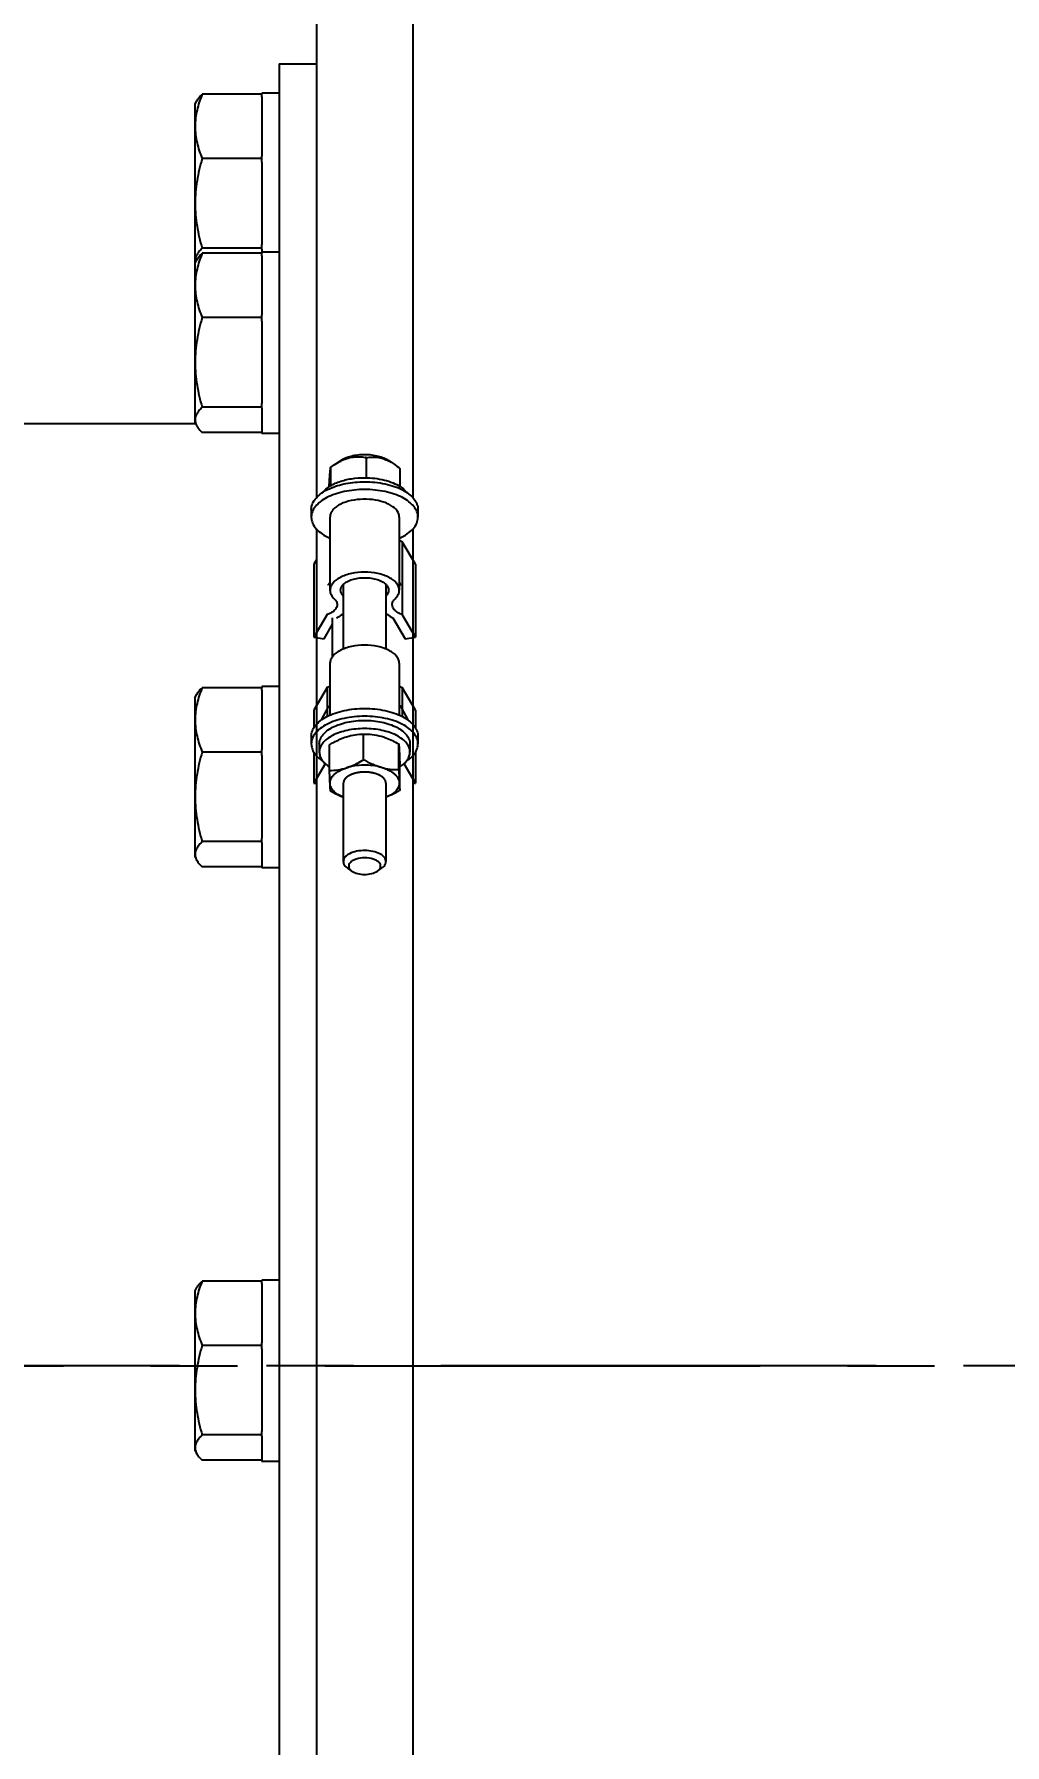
# Model space of a CAD drawing. Header units: millimetres. Extents: x 0 to 7169, y -1866 to 3918.
# Drawn here: x 5491.2 to 5673.2, y 794 to 1114.7 of the extents above; entities that cross this region are included whole.
import ezdxf

# ---------------------------------------------------------------- set-up
doc = ezdxf.new("R2010")
doc.units = ezdxf.units.MM
doc.header["$LTSCALE"] = 217.8
doc.header["$PDMODE"] = 3
doc.header["$PDSIZE"] = 8
doc.linetypes.add('CENTER', pattern=[0.6, 0.375, -0.075, 0.075, -0.075])
doc.layers.get('0').update_dxf_attribs({"linetype": 'CONTINUOUS'})
doc.layers.get('Defpoints').update_dxf_attribs({"linetype": 'CONTINUOUS'})
doc.layers.add('00_BUW_DATUM', color=7, linetype='CONTINUOUS')
doc.layers.add('02___PRT_ALL_AXES', color=7, linetype='CONTINUOUS')
doc.styles.get("Standard").update_dxf_attribs({"font": 'calibri.ttf'})
doc.dimstyles.new('DIMSTYLE_2', dxfattribs={"dimtxt": 33.333333, "dimasz": 23.333333, "dimexe": 1.5, "dimexo": 1, "dimgap": 1.25, "dimtad": 1, "dimdsep": 46, "dimtxsty": 'Standard', "dimblk": '_FILLED', "dimblk1": '_FILLED', "dimblk2": '_FILLED', "dimcen": 0.09, "dimazin": 2, "dimtp": 0.01, "dimtm": 0.01, "dimtfac": 1, "dimtofl": 0, "dimtmove": 0, "dimatfit": 3, "dimldrblk": '_FILLED', "dimfxl": 1, "dimtolj": 1, "dimarcsym": 0})
doc.dimstyles.new('DIMSTYLE_3', dxfattribs={"dimtxt": 33.333333, "dimasz": 23.333333, "dimexe": 1.5, "dimexo": 1, "dimgap": 1.25, "dimtad": 1, "dimdec": 0, "dimdsep": 46, "dimtxsty": 'Standard', "dimblk": '_FILLED', "dimblk1": '_FILLED', "dimblk2": '_FILLED', "dimcen": 0.09, "dimazin": 2, "dimtp": 0.01, "dimtm": 0.01, "dimtfac": 1, "dimtdec": 0, "dimtofl": 0, "dimtmove": 0, "dimatfit": 3, "dimldrblk": '_FILLED', "dimfxl": 1, "dimtolj": 1, "dimarcsym": 0})

# ---------------------------------------------------------------- blocks, each defined once
blk = doc.blocks.new('_FILLED')
at = {"color": 0, "linetype": 'ByBlock'}
blk.add_solid([(0, 0), (-1, 0.214), (-1, -0.214)], dxfattribs=at)
blk = doc.blocks.new('*D158')
at = {"color": 0, "linetype": 'Continuous', "lineweight": -2}
for p, q in [((5447.18, 866.28), (5447.18, 1213.9)), ((5470.51, 1212.4), (5524.97, 1212.4)), ((5548.31, 1212.39), (5548.31, 1210.9))]:
    blk.add_line(p, q, dxfattribs=at)
at = {"layer": 'Defpoints', "color": 0}
for p in [(5548.31, 1213.39), (5548.31, 1212.4), (5447.18, 865.28)]:
    blk.add_point(p, dxfattribs=at)
at = {"color": 0, "linetype": 'ByBlock', "lineweight": -2, "xscale": 23.3333333333, "yscale": 23.3333333333, "zscale": 23.3333333333, "rotation": 180}
blk.add_blockref('_FILLED', (5447.18, 1212.4), dxfattribs=at)
at = {"color": 0, "linetype": 'ByBlock', "lineweight": -2, "xscale": 23.3333333333, "yscale": 23.3333333333, "zscale": 23.3333333333}
blk.add_blockref('_FILLED', (5548.31, 1212.4), dxfattribs=at)
at = {"color": 0, "insert": (5460.91, 1258.1), "char_height": 33.3333, "attachment_point": 1, "line_spacing_factor": 0.9}
blk.add_mtext('\\A1;\\A1;100', dxfattribs=at)
blk = doc.blocks.new('*D167')
at = {"color": 0, "linetype": 'Continuous', "lineweight": -2}
for p, q in [((5442.18, 823.27), (5442.18, 1305.73)), ((6642.18, 1110.95), (6642.18, 1305.73)), ((5465.51, 1304.23), (6618.84, 1304.23))]:
    blk.add_line(p, q, dxfattribs=at)
at = {"layer": 'Defpoints', "color": 0}
for p in [(6642.18, 1304.23), (6642.18, 1109.95), (5442.18, 822.27)]:
    blk.add_point(p, dxfattribs=at)
at = {"color": 0, "linetype": 'ByBlock', "lineweight": -2, "xscale": 23.3333333333, "yscale": 23.3333333333, "zscale": 23.3333333333, "rotation": 180}
blk.add_blockref('_FILLED', (5442.18, 1304.23), dxfattribs=at)
at = {"color": 0, "linetype": 'ByBlock', "lineweight": -2, "xscale": 23.3333333333, "yscale": 23.3333333333, "zscale": 23.3333333333}
blk.add_blockref('_FILLED', (6642.18, 1304.23), dxfattribs=at)
at = {"color": 0, "insert": (5976.71, 1349.93), "char_height": 33.3333, "attachment_point": 1, "line_spacing_factor": 0.9}
blk.add_mtext('\\A1;1200{\\A1; }', dxfattribs=at)

msp = doc.modelspace()

# ---------------------------------------------------------------- linework, layer by layer
at = {"color": 0, "linetype": 'Continuous'}
for p, q in [((5533.878, 1102.935), (5533.878, 1103.406)), ((5533.878, 1090.686), (5533.878, 1091.812)), ((5533.878, 1074.361), (5533.878, 1075.223)), ((5533.878, 1073.125), (5533.878, 1073.597)), ((5533.878, 1060.877), (5533.878, 1062.003)), ((5533.878, 1044.552), (5533.878, 1045.413)), ((5546.839, 1033.474), (5547.462, 1033.922)), ((5546.839, 1030.042), (5546.839, 1033.474)), ((5548.646, 1034.726), (5547.462, 1033.921)), ((5553.496, 1031.515), (5553.496, 1035.275)), ((5557.709, 1034.726), (5558.693, 1034.057)), ((5559.835, 1029.854), (5559.835, 1033.188)), ((5543.178, 1025.582), (5543.178, 1024.128)), ((5546.678, 1024.128), (5546.678, 1010.444)), ((5559.678, 1024.128), (5559.678, 1010.444)), ((5563.178, 1025.582), (5563.178, 1024.128)), ((5560.224, 1019.532), (5560.224, 1005.847)), ((5562.688, 1015.318), (5560.224, 1019.532)), ((5544.126, 1016.103), (5543.668, 1015.318)), ((5543.668, 1015.318), (5543.668, 1001.634)), ((5562.688, 1015.318), (5562.688, 1001.634)), ((5549.178, 1011.493), (5549.178, 999.407)), ((5557.178, 1011.493), (5557.178, 999.407)), ((5546.131, 1005.847), (5543.668, 1001.634)), ((5545.588, 1001.339), (5547.178, 1004.059)), ((5558.486, 1005.241), (5560.768, 1001.339)), ((5562.688, 1001.634), (5560.224, 1005.847)), ((5543.668, 1001.634), (5545.588, 1001.339)), ((5560.768, 1001.339), (5562.688, 1001.634)), ((5546.678, 996.76), (5546.678, 987)), ((5559.678, 996.76), (5559.678, 987)), ((5533.878, 991.685), (5533.878, 992.156)), ((5546.131, 992.163), (5543.668, 987.95)), ((5546.131, 992.163), (5546.131, 986.751)), ((5560.224, 992.163), (5560.224, 986.751)), ((5562.688, 987.95), (5560.224, 992.163)), ((5543.668, 987.95), (5543.668, 984.645)), ((5562.688, 987.95), (5562.688, 984.645)), ((5543.178, 983.076), (5543.178, 981.622)), ((5544.678, 981.622), (5544.678, 980.083)), ((5561.678, 981.622), (5561.678, 980.083)), ((5563.178, 983.076), (5563.178, 981.622)), ((5533.878, 979.437), (5533.878, 980.563)), ((5543.668, 980.053), (5543.668, 974.266)), ((5562.688, 980.053), (5562.688, 974.266)), ((5545.794, 977.904), (5543.668, 974.266)), ((5562.688, 974.266), (5560.561, 977.904)), ((5543.668, 974.266), (5544.126, 974.196)), ((5549.178, 974.267), (5549.178, 959.556)), ((5557.178, 974.267), (5557.178, 959.556)), ((5562.229, 974.196), (5562.688, 974.266)), ((5533.878, 963.111), (5533.878, 963.972)), ((5550.791, 957.759), (5549.995, 958.301)), ((5555.564, 957.759), (5556.36, 958.301)), ((5533.878, 880.435), (5533.878, 880.906)), ((5533.878, 868.187), (5533.878, 869.313)), ((5533.878, 851.861), (5533.878, 852.722))]:
    msp.add_line(p, q, dxfattribs=at)
msp.add_arc((5551.525, 1026.006), 9.476, 77.98955, 79.5512, dxfattribs=at)
for points, knots in [([(5548.645, 1034.726), (5549.252, 1035.139), (5550.775, 1035.721), (5552.37, 1035.893), (5553.228, 1035.889)], [0, 0, 0, 0, 0.4609939, 1, 1, 1, 1]), ([(5553.228, 1035.889), (5554.068, 1035.885), (5555.629, 1035.706), (5557.116, 1035.13), (5557.71, 1034.726)], [0, 0, 0, 0, 0.5390115, 1, 1, 1, 1]), ([(5546.533, 1029.868), (5546.556, 1030.355), (5546.6, 1031.223), (5546.667, 1032.329), (5546.744, 1033.04), (5546.795, 1033.38), (5546.839, 1033.474)], [0, 0, 0, 0, 0.4037684, 0.7207178, 0.9145244, 1, 1, 1, 1]), ([(5548.68, 1034.65), (5549.407, 1035.022), (5550.92, 1035.546), (5552.511, 1035.459), (5553.243, 1035.325)], [0, 0, 0, 0, 0.523213, 1, 1, 1, 1]), ([(5553.496, 1035.275), (5554.163, 1035.393), (5555.615, 1035.476), (5557.005, 1035.008), (5557.675, 1034.666)], [0, 0, 0, 0, 0.4735997, 1, 1, 1, 1]), ([(5557.675, 1034.666), (5557.762, 1034.621), (5558.11, 1034.434), (5558.447, 1034.224), (5558.693, 1034.057)], [0, 0, 0, 0, 0.2469076, 1, 1, 1, 1]), ([(5543.178, 1025.582), (5543.178, 1025.953), (5543.349, 1026.742), (5544.061, 1027.805), (5545.163, 1028.745), (5546.065, 1029.241), (5546.563, 1029.469)], [0, 0, 0, 0, 0.205462, 0.4332169, 0.6968127, 1, 1, 1, 1]), ([(5545.296, 1028.771), (5545.644, 1029.218), (5546.352, 1029.801), (5547.451, 1030.398), (5548.811, 1030.948), (5550.734, 1031.405), (5552.347, 1031.526), (5553.178, 1031.526)], [0, 0, 0, 0, 0.1979219, 0.3127605, 0.4372981, 0.7095369, 1, 1, 1, 1]), ([(5546.563, 1029.469), (5547.541, 1029.915), (5549.731, 1030.56), (5551.994, 1030.764), (5553.178, 1030.764)], [0, 0, 0, 0, 0.475943, 1, 1, 1, 1]), ([(5553.178, 1031.526), (5553.811, 1031.526), (5555.057, 1031.455), (5556.845, 1031.135), (5558.453, 1030.622), (5559.417, 1030.134), (5559.841, 1029.856)], [0, 0, 0, 0, 0.2735217, 0.5370372, 0.7815209, 1, 1, 1, 1]), ([(5553.178, 1030.764), (5554.46, 1030.764), (5556.35, 1030.581), (5558.698, 1029.942), (5560.215, 1029.31), (5561.471, 1028.536), (5562.424, 1027.642), (5563.033, 1026.649), (5563.178, 1025.925), (5563.178, 1025.582)], [0, 0, 0, 0, 0.3153058, 0.4623371, 0.5973003, 0.7178459, 0.8233358, 0.9156559, 1, 1, 1, 1]), ([(5559.841, 1029.856), (5559.964, 1029.776), (5560.409, 1029.463), (5560.814, 1029.085), (5561.059, 1028.771)], [0, 0, 0, 0, 0.2692874, 1, 1, 1, 1]), ([(5563.178, 1024.128), (5563.178, 1024.471), (5563.033, 1025.195), (5562.424, 1026.188), (5561.471, 1027.082), (5560.215, 1027.856), (5558.699, 1028.488), (5556.977, 1028.957), (5555.114, 1029.246), (5553.178, 1029.343), (5551.241, 1029.246), (5549.378, 1028.957), (5547.656, 1028.488), (5546.14, 1027.856), (5544.884, 1027.082), (5543.931, 1026.188), (5543.322, 1025.195), (5543.178, 1024.471), (5543.178, 1024.128)], [0, 0, 0, 0, 0.0421539, 0.0882937, 0.1410156, 0.2012625, 0.2687146, 0.3421986, 0.4199837, 0.5000002, 0.5800166, 0.6578014, 0.7312851, 0.7987371, 0.858984, 0.9117059, 0.957846, 1, 1, 1, 1]), ([(5559.454, 1025.004), (5559.227, 1025.441), (5558.638, 1026.02), (5557.675, 1026.584), (5556.417, 1027.101), (5554.611, 1027.484), (5552.347, 1027.538), (5550.183, 1027.195), (5548.589, 1026.581), (5547.61, 1025.901), (5547.086, 1025.355), (5546.755, 1024.759), (5546.678, 1024.332), (5546.678, 1024.128)], [0, 0, 0, 0, 0.0988287, 0.1584259, 0.2243872, 0.3708297, 0.5263846, 0.6766314, 0.8084664, 0.8649488, 0.9148014, 0.9590533, 1, 1, 1, 1]), ([(5543.178, 1024.128), (5543.178, 1023.751), (5543.356, 1022.948), (5544.09, 1021.871), (5545.225, 1020.922), (5546.152, 1020.424), (5546.664, 1020.196)], [0, 0, 0, 0, 0.2046345, 0.4320963, 0.6960458, 1, 1, 1, 1]), ([(5559.678, 1024.128), (5559.678, 1024.202), (5559.658, 1024.505), (5559.559, 1024.801), (5559.454, 1025.004)], [0, 0, 0, 0, 0.2439904, 1, 1, 1, 1]), ([(5559.691, 1020.196), (5560.203, 1020.424), (5561.131, 1020.922), (5562.265, 1021.871), (5563, 1022.948), (5563.178, 1023.751), (5563.178, 1024.128)], [0, 0, 0, 0, 0.3039542, 0.5679037, 0.7953655, 1, 1, 1, 1]), ([(5560.224, 1019.532), (5560.176, 1019.549), (5559.989, 1019.62), (5559.805, 1019.702), (5559.672, 1019.769)], [0, 0, 0, 0, 0.2575174, 1, 1, 1, 1]), ([(5559.678, 1010.444), (5559.677, 1010.667), (5559.583, 1011.138), (5559.188, 1011.783), (5558.568, 1012.364), (5557.752, 1012.867), (5556.766, 1013.278), (5555.239, 1013.694), (5553.178, 1013.893), (5551.116, 1013.694), (5549.589, 1013.278), (5548.604, 1012.867), (5547.787, 1012.364), (5547.168, 1011.783), (5546.772, 1011.138), (5546.678, 1010.667), (5546.678, 1010.444)], [0, 0, 0, 0, 0.0421712, 0.0883329, 0.1410783, 0.2013518, 0.2688335, 0.342349, 0.5, 0.657651, 0.7311665, 0.7986482, 0.8589217, 0.9116671, 0.9578288, 1, 1, 1, 1]), ([(5546.678, 1010.444), (5546.677, 1010.158), (5546.84, 1009.54), (5547.237, 1009.053), (5547.474, 1008.828)], [0, 0, 0, 0, 0.4662577, 1, 1, 1, 1]), ([(5548.678, 1010.444), (5548.677, 1010.629), (5548.774, 1011.026), (5549.016, 1011.347), (5549.162, 1011.497)], [0, 0, 0, 0, 0.4696531, 1, 1, 1, 1]), ([(5549.169, 1009.384), (5549.021, 1009.535), (5548.776, 1009.858), (5548.678, 1010.258), (5548.678, 1010.444)], [0, 0, 0, 0, 0.5307381, 1, 1, 1, 1]), ([(5549.162, 1011.497), (5549.367, 1011.707), (5549.897, 1012.082), (5550.851, 1012.473), (5551.971, 1012.72), (5553.178, 1012.805), (5554.384, 1012.72), (5555.504, 1012.473), (5556.458, 1012.082), (5556.988, 1011.707), (5557.193, 1011.497)], [0, 0, 0, 0, 0.1021199, 0.2226067, 0.3574305, 0.5, 0.6425695, 0.7773933, 0.8978801, 1, 1, 1, 1]), ([(5557.678, 1010.444), (5557.677, 1010.258), (5557.579, 1009.858), (5557.334, 1009.535), (5557.186, 1009.384)], [0, 0, 0, 0, 0.4692619, 1, 1, 1, 1]), ([(5557.193, 1011.497), (5557.339, 1011.347), (5557.581, 1011.026), (5557.678, 1010.629), (5557.678, 1010.444)], [0, 0, 0, 0, 0.5303469, 1, 1, 1, 1]), ([(5558.881, 1008.828), (5559.119, 1009.053), (5559.515, 1009.54), (5559.678, 1010.158), (5559.678, 1010.444)], [0, 0, 0, 0, 0.5337423, 1, 1, 1, 1]), ([(5548.017, 1007.727), (5548.017, 1007.607), (5547.978, 1007.358), (5547.811, 1007.004), (5547.541, 1006.672), (5547.312, 1006.48), (5547.185, 1006.388)], [0, 0, 0, 0, 0.2203962, 0.4543932, 0.71233, 1, 1, 1, 1]), ([(5547.474, 1008.828), (5547.636, 1008.675), (5547.906, 1008.343), (5548.017, 1007.922), (5548.017, 1007.727)], [0, 0, 0, 0, 0.5337515, 1, 1, 1, 1]), ([(5558.338, 1007.727), (5558.338, 1007.922), (5558.449, 1008.343), (5558.719, 1008.675), (5558.881, 1008.828)], [0, 0, 0, 0, 0.4662485, 1, 1, 1, 1]), ([(5560.224, 1005.847), (5559.952, 1005.947), (5559.456, 1006.17), (5558.843, 1006.616), (5558.439, 1007.139), (5558.338, 1007.541), (5558.338, 1007.727)], [0, 0, 0, 0, 0.3089921, 0.5755416, 0.8011537, 1, 1, 1, 1]), ([(5547.185, 1006.388), (5547.111, 1006.334), (5546.78, 1006.117), (5546.416, 1005.951), (5546.131, 1005.847)], [0, 0, 0, 0, 0.2319791, 1, 1, 1, 1]), ([(5547.869, 1005.241), (5547.996, 1005.3), (5548.462, 1005.533), (5548.901, 1005.828), (5549.182, 1006.084)], [0, 0, 0, 0, 0.2696925, 1, 1, 1, 1]), ([(5557.174, 1006.084), (5557.262, 1006.003), (5557.664, 1005.67), (5558.122, 1005.41), (5558.486, 1005.241)], [0, 0, 0, 0, 0.230694, 1, 1, 1, 1]), ([(5559.678, 996.76), (5559.677, 996.983), (5559.583, 997.454), (5559.188, 998.099), (5558.568, 998.68), (5557.752, 999.183), (5556.766, 999.594), (5555.239, 1000.01), (5553.178, 1000.209), (5551.116, 1000.01), (5549.589, 999.594), (5548.604, 999.183), (5547.787, 998.68), (5547.168, 998.099), (5546.772, 997.454), (5546.678, 996.983), (5546.678, 996.76)], [0, 0, 0, 0, 0.0421712, 0.0883329, 0.1410783, 0.2013518, 0.2688335, 0.342349, 0.5, 0.657651, 0.7311665, 0.7986482, 0.8589217, 0.9116671, 0.9578288, 1, 1, 1, 1]), ([(5546.683, 992.401), (5546.639, 992.379), (5546.459, 992.291), (5546.273, 992.215), (5546.131, 992.163)], [0, 0, 0, 0, 0.2423313, 1, 1, 1, 1]), ([(5560.224, 992.163), (5560.176, 992.181), (5559.989, 992.252), (5559.805, 992.334), (5559.672, 992.401)], [0, 0, 0, 0, 0.2575174, 1, 1, 1, 1]), ([(5543.178, 983.076), (5543.178, 983.419), (5543.322, 984.143), (5543.931, 985.136), (5544.884, 986.03), (5546.14, 986.804), (5547.657, 987.436), (5550.005, 988.075), (5551.895, 988.258), (5553.178, 988.258)], [0, 0, 0, 0, 0.0843441, 0.1766642, 0.2821541, 0.4026997, 0.5376629, 0.6846942, 1, 1, 1, 1]), ([(5553.178, 988.258), (5554.46, 988.258), (5556.35, 988.075), (5558.698, 987.436), (5560.215, 986.804), (5561.471, 986.03), (5562.424, 985.136), (5563.033, 984.143), (5563.178, 983.419), (5563.178, 983.076)], [0, 0, 0, 0, 0.3153058, 0.4623371, 0.5973003, 0.7178459, 0.8233358, 0.9156559, 1, 1, 1, 1]), ([(5563.178, 981.622), (5563.178, 981.965), (5563.033, 982.689), (5562.424, 983.682), (5561.471, 984.576), (5560.215, 985.35), (5558.699, 985.982), (5556.977, 986.451), (5555.114, 986.739), (5553.178, 986.837), (5551.241, 986.739), (5549.378, 986.451), (5547.656, 985.982), (5546.14, 985.35), (5544.884, 984.576), (5543.931, 983.682), (5543.322, 982.689), (5543.178, 981.965), (5543.178, 981.622)], [0, 0, 0, 0, 0.0421539, 0.0882937, 0.1410156, 0.2012625, 0.2687146, 0.3421986, 0.4199837, 0.5000002, 0.5800166, 0.6578014, 0.7312851, 0.7987371, 0.858984, 0.9117059, 0.957846, 1, 1, 1, 1]), ([(5544.678, 981.622), (5544.678, 981.914), (5544.801, 982.529), (5545.318, 983.373), (5546.128, 984.133), (5547.196, 984.791), (5548.485, 985.328), (5550.481, 985.871), (5552.088, 986.027), (5553.178, 986.027)], [0, 0, 0, 0, 0.0843441, 0.1766642, 0.2821541, 0.4026997, 0.5376629, 0.6846942, 1, 1, 1, 1]), ([(5553.178, 986.027), (5554.268, 986.027), (5555.874, 985.871), (5557.87, 985.328), (5559.159, 984.791), (5560.227, 984.133), (5561.037, 983.373), (5561.554, 982.529), (5561.678, 981.914), (5561.678, 981.622)], [0, 0, 0, 0, 0.3153058, 0.4623371, 0.5973003, 0.7178459, 0.8233358, 0.9156559, 1, 1, 1, 1]), ([(5543.178, 981.622), (5543.178, 981.333), (5543.277, 980.732), (5543.708, 979.883), (5544.395, 979.094), (5544.975, 978.646), (5545.296, 978.432)], [0, 0, 0, 0, 0.2176294, 0.4503495, 0.7092371, 1, 1, 1, 1]), ([(5561.678, 980.083), (5561.678, 980.374), (5561.554, 980.989), (5561.037, 981.834), (5560.227, 982.593), (5559.159, 983.251), (5557.87, 983.788), (5556.407, 984.187), (5554.823, 984.432), (5553.178, 984.515), (5551.532, 984.432), (5549.948, 984.187), (5548.485, 983.788), (5547.196, 983.251), (5546.128, 982.593), (5545.318, 981.834), (5544.801, 980.989), (5544.678, 980.374), (5544.678, 980.083)], [0, 0, 0, 0, 0.0421539, 0.0882937, 0.1410156, 0.2012625, 0.2687146, 0.3421986, 0.4199837, 0.5000002, 0.5800166, 0.6578014, 0.7312851, 0.7987371, 0.858984, 0.9117059, 0.957846, 1, 1, 1, 1]), ([(5561.059, 978.432), (5561.38, 978.646), (5561.96, 979.094), (5562.647, 979.883), (5563.078, 980.732), (5563.178, 981.333), (5563.178, 981.622)], [0, 0, 0, 0, 0.290763, 0.5496507, 0.7823707, 1, 1, 1, 1]), ([(5544.678, 980.083), (5544.678, 979.83), (5544.768, 979.304), (5545.154, 978.564), (5545.77, 977.879), (5546.288, 977.492), (5546.575, 977.309)], [0, 0, 0, 0, 0.2163887, 0.4485529, 0.7078813, 1, 1, 1, 1]), ([(5559.78, 977.309), (5560.067, 977.492), (5560.585, 977.879), (5561.201, 978.564), (5561.587, 979.304), (5561.678, 979.83), (5561.678, 980.083)], [0, 0, 0, 0, 0.2921187, 0.5514472, 0.7836113, 1, 1, 1, 1]), ([(5553.075, 976.339), (5553.012, 976.335), (5552.885, 976.326), (5552.695, 976.312), (5552.536, 976.301), (5552.425, 976.293), (5552.362, 976.289), (5552.314, 976.285), (5552.275, 976.282), (5552.243, 976.28), (5552.223, 976.279), (5552.207, 976.278), (5552.192, 976.275), (5552.166, 976.27), (5552.113, 976.26), (5552.038, 976.245), (5551.918, 976.222), (5551.798, 976.199), (5551.678, 976.176), (5551.603, 976.162), (5551.543, 976.15), (5551.498, 976.142), (5551.453, 976.133), (5551.419, 976.126), (5551.397, 976.122), (5551.382, 976.119), (5551.365, 976.113), (5551.345, 976.107), (5551.318, 976.098), (5551.285, 976.086), (5551.231, 976.068), (5551.164, 976.046), (5551.056, 976.01), (5550.949, 975.974), (5550.842, 975.937), (5550.775, 975.915), (5550.721, 975.897), (5550.687, 975.886), (5550.664, 975.878), (5550.652, 975.874), (5550.645, 975.872), (5550.64, 975.868), (5550.633, 975.865), (5550.622, 975.859), (5550.602, 975.848), (5550.574, 975.834), (5550.529, 975.81), (5550.473, 975.78), (5550.406, 975.745), (5550.339, 975.709), (5550.271, 975.674), (5550.204, 975.638), (5550.148, 975.609), (5550.103, 975.585), (5550.075, 975.57), (5550.056, 975.56), (5550.045, 975.554), (5550.038, 975.55), (5550.032, 975.547), (5550.028, 975.544), (5550.02, 975.537), (5550.005, 975.525), (5549.984, 975.507), (5549.958, 975.485), (5549.932, 975.464), (5549.898, 975.435), (5549.838, 975.385), (5549.77, 975.328), (5549.702, 975.271), (5549.659, 975.235), (5549.625, 975.206), (5549.603, 975.188), (5549.586, 975.174), (5549.574, 975.163), (5549.562, 975.154), (5549.557, 975.146), (5549.552, 975.138), (5549.546, 975.129), (5549.535, 975.113), (5549.522, 975.093), (5549.506, 975.07), (5549.485, 975.039), (5549.459, 974.999), (5549.428, 974.952), (5549.397, 974.905), (5549.365, 974.858), (5549.339, 974.819), (5549.318, 974.788), (5549.303, 974.764), (5549.291, 974.747), (5549.283, 974.735), (5549.279, 974.729), (5549.276, 974.724), (5549.275, 974.72), (5549.274, 974.716), (5549.273, 974.71), (5549.271, 974.702), (5549.268, 974.688), (5549.264, 974.667), (5549.258, 974.642), (5549.251, 974.608), (5549.242, 974.567), (5549.231, 974.517), (5549.217, 974.45), (5549.199, 974.367), (5549.185, 974.3), (5549.178, 974.267)], [0, 0, 0, 0, 0.03125, 0.0625, 0.09375, 0.109375, 0.1171875, 0.125, 0.1328125, 0.1367188, 0.140625, 0.1425781, 0.1445312, 0.1484375, 0.15625, 0.171875, 0.1875, 0.21875, 0.234375, 0.25, 0.2578125, 0.265625, 0.2734375, 0.28125, 0.2832031, 0.2851562, 0.2890625, 0.2929688, 0.296875, 0.3046875, 0.3125, 0.328125, 0.34375, 0.375, 0.390625, 0.40625, 0.4140625, 0.421875, 0.4257812, 0.4277344, 0.4287109, 0.4296875, 0.4316406, 0.4335938, 0.4375, 0.4453125, 0.453125, 0.46875, 0.484375, 0.5, 0.515625, 0.53125, 0.546875, 0.5546875, 0.5625, 0.5664062, 0.5683594, 0.5703125, 0.5712891, 0.5722656, 0.5742188, 0.578125, 0.5859375, 0.59375, 0.6015625, 0.609375, 0.625, 0.65625, 0.671875, 0.6875, 0.6953125, 0.703125, 0.7070312, 0.7109375, 0.7148438, 0.7167969, 0.71875, 0.7226562, 0.7265625, 0.734375, 0.7421875, 0.75, 0.765625, 0.78125, 0.796875, 0.8125, 0.828125, 0.8359375, 0.84375, 0.8515625, 0.8535156, 0.8554688, 0.8574219, 0.8583984, 0.859375, 0.8613281, 0.8632812, 0.8671875, 0.875, 0.8828125, 0.890625, 0.90625, 0.921875, 0.9375, 0.96875, 1, 1, 1, 1]), ([(5557.178, 974.267), (5557.171, 974.301), (5557.161, 974.352), (5557.148, 974.42), (5557.138, 974.472), (5557.128, 974.523), (5557.12, 974.566), (5557.113, 974.6), (5557.109, 974.621), (5557.106, 974.638), (5557.104, 974.651), (5557.101, 974.662), (5557.1, 974.669), (5557.099, 974.673), (5557.099, 974.677), (5557.097, 974.68), (5557.094, 974.684), (5557.09, 974.691), (5557.084, 974.701), (5557.077, 974.713), (5557.067, 974.73), (5557.055, 974.75), (5557.035, 974.783), (5557.011, 974.824), (5556.982, 974.873), (5556.953, 974.923), (5556.928, 974.963), (5556.909, 974.996), (5556.897, 975.017), (5556.887, 975.033), (5556.88, 975.045), (5556.873, 975.056), (5556.869, 975.063), (5556.867, 975.067), (5556.865, 975.07), (5556.862, 975.073), (5556.858, 975.077), (5556.851, 975.083), (5556.841, 975.093), (5556.829, 975.104), (5556.814, 975.119), (5556.794, 975.138), (5556.762, 975.168), (5556.723, 975.206), (5556.675, 975.251), (5556.628, 975.296), (5556.589, 975.334), (5556.557, 975.364), (5556.537, 975.383), (5556.521, 975.398), (5556.51, 975.409), (5556.5, 975.419), (5556.493, 975.425), (5556.489, 975.429), (5556.486, 975.432), (5556.482, 975.434), (5556.477, 975.438), (5556.467, 975.443), (5556.454, 975.452), (5556.438, 975.462), (5556.417, 975.475), (5556.39, 975.491), (5556.348, 975.517), (5556.295, 975.55), (5556.231, 975.59), (5556.167, 975.629), (5556.114, 975.662), (5556.072, 975.689), (5556.04, 975.708), (5556.013, 975.725), (5555.995, 975.736), (5555.984, 975.743), (5555.977, 975.748), (5555.966, 975.752), (5555.954, 975.757), (5555.931, 975.767), (5555.899, 975.78), (5555.86, 975.796), (5555.808, 975.818), (5555.744, 975.844), (5555.666, 975.877), (5555.589, 975.909), (5555.524, 975.936), (5555.472, 975.957), (5555.434, 975.973), (5555.401, 975.986), (5555.379, 975.996), (5555.366, 976.001), (5555.356, 976.006), (5555.345, 976.008), (5555.33, 976.012), (5555.305, 976.019), (5555.268, 976.029), (5555.224, 976.041), (5555.165, 976.056), (5555.091, 976.076), (5555.003, 976.1), (5554.915, 976.123), (5554.841, 976.143), (5554.782, 976.159), (5554.738, 976.171), (5554.701, 976.18), (5554.676, 976.187), (5554.661, 976.191), (5554.65, 976.194), (5554.638, 976.196), (5554.622, 976.198), (5554.593, 976.202), (5554.553, 976.208), (5554.504, 976.215), (5554.439, 976.225), (5554.358, 976.237), (5554.261, 976.251), (5554.164, 976.265), (5554.083, 976.277), (5554.018, 976.287), (5553.969, 976.294), (5553.929, 976.3), (5553.9, 976.304), (5553.884, 976.306), (5553.872, 976.309), (5553.86, 976.309), (5553.843, 976.309), (5553.814, 976.31), (5553.773, 976.312), (5553.723, 976.314), (5553.656, 976.317), (5553.573, 976.32), (5553.441, 976.325), (5553.275, 976.331), (5553.142, 976.336), (5553.075, 976.339)], [0, 0, 0, 0, 0.03125, 0.046875, 0.0625, 0.078125, 0.09375, 0.1015625, 0.109375, 0.1132812, 0.1171875, 0.1210938, 0.1230469, 0.1240234, 0.125, 0.1259766, 0.1269531, 0.1289062, 0.1328125, 0.1367188, 0.140625, 0.1484375, 0.15625, 0.171875, 0.1875, 0.203125, 0.21875, 0.2265625, 0.234375, 0.2382812, 0.2421875, 0.2460938, 0.2480469, 0.2490234, 0.25, 0.2509766, 0.2519531, 0.2539062, 0.2578125, 0.2617188, 0.265625, 0.2734375, 0.28125, 0.296875, 0.3125, 0.328125, 0.34375, 0.3515625, 0.359375, 0.3632812, 0.3671875, 0.3710938, 0.3730469, 0.3740234, 0.375, 0.3759766, 0.3769531, 0.3789062, 0.3828125, 0.3867188, 0.390625, 0.3984375, 0.40625, 0.421875, 0.4375, 0.453125, 0.46875, 0.4765625, 0.484375, 0.4921875, 0.4960938, 0.4980469, 0.5, 0.5019531, 0.5039062, 0.5078125, 0.515625, 0.5234375, 0.53125, 0.546875, 0.5625, 0.578125, 0.59375, 0.6015625, 0.609375, 0.6171875, 0.6210938, 0.6230469, 0.625, 0.6269531, 0.6289062, 0.6328125, 0.640625, 0.6484375, 0.65625, 0.671875, 0.6875, 0.703125, 0.71875, 0.7265625, 0.734375, 0.7421875, 0.7460938, 0.7480469, 0.75, 0.7519531, 0.7539062, 0.7578125, 0.765625, 0.7734375, 0.78125, 0.796875, 0.8125, 0.828125, 0.84375, 0.8515625, 0.859375, 0.8671875, 0.8710938, 0.8730469, 0.875, 0.8769531, 0.8789062, 0.8828125, 0.890625, 0.8984375, 0.90625, 0.921875, 0.9375, 0.96875, 1, 1, 1, 1]), ([(5553.213, 961.629), (5552.697, 961.632), (5551.716, 961.54), (5550.582, 961.18), (5549.868, 960.744), (5549.483, 960.385), (5549.236, 959.986), (5549.178, 959.694), (5549.178, 959.556)], [0, 0, 0, 0, 0.3153295, 0.5970882, 0.7178112, 0.8234035, 0.915729, 1, 1, 1, 1]), ([(5549.178, 959.556), (5549.178, 959.325), (5549.363, 958.808), (5549.761, 958.46), (5549.995, 958.301)], [0, 0, 0, 0, 0.4501157, 1, 1, 1, 1]), ([(5553.204, 960.256), (5552.668, 960.258), (5551.888, 960.161), (5550.989, 959.793), (5550.499, 959.445), (5550.197, 959.021), (5550.132, 958.35), (5550.516, 957.946), (5550.791, 957.759)], [0, 0, 0, 0, 0.3335963, 0.4788397, 0.6016822, 0.7030066, 0.7929103, 1, 1, 1, 1]), ([(5555.564, 957.759), (5555.837, 957.945), (5556.219, 958.344), (5556.162, 959.01), (5555.869, 959.432), (5555.39, 959.78), (5554.504, 960.151), (5553.734, 960.253), (5553.204, 960.256)], [0, 0, 0, 0, 0.2080486, 0.2981599, 0.3992767, 0.5216479, 0.6664145, 1, 1, 1, 1]), ([(5557.178, 959.556), (5557.178, 959.693), (5557.12, 959.981), (5556.88, 960.376), (5556.503, 960.732), (5555.803, 961.166), (5554.688, 961.529), (5553.723, 961.627), (5553.213, 961.629)], [0, 0, 0, 0, 0.0845196, 0.1769544, 0.2824744, 0.4029894, 0.6843222, 1, 1, 1, 1]), ([(5556.36, 958.301), (5556.594, 958.46), (5556.992, 958.808), (5557.178, 959.325), (5557.178, 959.556)], [0, 0, 0, 0, 0.5498858, 1, 1, 1, 1]), ([(5550.791, 957.759), (5551.104, 957.546), (5551.887, 957.243), (5552.709, 957.149), (5553.151, 957.147)], [0, 0, 0, 0, 0.4610036, 1, 1, 1, 1]), ([(5553.151, 957.147), (5553.603, 957.145), (5554.443, 957.235), (5555.244, 957.542), (5555.564, 957.759)], [0, 0, 0, 0, 0.538992, 1, 1, 1, 1])]:
    msp.add_open_spline(points, degree=3, knots=knots, dxfattribs=at)
for points in [[(5547.462, 1033.921), (5547.853, 1034.187), (5548.259, 1034.434), (5548.68, 1034.65)], [(5558.693, 1034.057), (5559.089, 1033.788), (5559.468, 1033.494), (5559.835, 1033.188)]]:
    msp.add_open_spline(points, degree=3, dxfattribs=at)
at = {"layer": '00_BUW_DATUM', "color": 0, "linetype": 'Continuous'}
for p, q in [((5533.878, 1103.406), (5522.717, 1103.406)), ((5533.878, 1103.608), (5533.878, 1103.406)), ((5537.178, 1103.608), (5533.878, 1103.608)), ((5521.378, 1101.608), (5521.721, 1102.204)), ((5521.378, 1041.799), (5521.378, 1101.608)), ((5533.878, 1102.935), (5533.878, 1091.812)), ((5533.878, 1091.349), (5522.717, 1091.349)), ((5533.878, 1090.686), (5533.878, 1075.223)), ((5533.878, 1074.552), (5522.717, 1074.552)), ((5533.878, 1074.361), (5533.878, 1073.806)), ((5521.378, 1071.799), (5521.721, 1072.395)), ((5533.878, 1073.597), (5522.717, 1073.597)), ((5533.878, 1073.799), (5533.878, 1073.597)), ((5537.178, 1073.799), (5533.878, 1073.799)), ((5533.878, 1073.125), (5533.878, 1062.003)), ((5533.878, 1061.54), (5522.717, 1061.54)), ((5533.878, 1060.877), (5533.878, 1045.413)), ((5533.878, 1044.742), (5522.717, 1044.742)), ((5533.878, 1044.552), (5533.878, 1039.799)), ((5521.378, 1041.799), (5521.721, 1041.203)), ((5533.878, 1040.001), (5522.717, 1040.001)), ((5537.178, 1039.799), (5533.878, 1039.799)), ((5533.878, 992.156), (5522.717, 992.156)), ((5533.878, 992.358), (5533.878, 992.156)), ((5537.178, 992.358), (5533.878, 992.358)), ((5533.878, 991.685), (5533.878, 980.563)), ((5521.378, 990.358), (5521.721, 990.954)), ((5521.378, 960.358), (5521.378, 990.358)), ((5546.584, 976.621), (5546.584, 981.444)), ((5552.986, 978.652), (5552.986, 983.474)), ((5559.58, 976.793), (5559.58, 981.616)), ((5533.878, 980.099), (5522.717, 980.099)), ((5533.878, 979.437), (5533.878, 963.972)), ((5559.771, 972.905), (5559.771, 977.728)), ((5533.878, 963.302), (5522.717, 963.302)), ((5533.878, 963.111), (5533.878, 958.358)), ((5521.378, 960.358), (5521.721, 959.763)), ((5533.878, 958.561), (5522.717, 958.561)), ((5537.178, 958.358), (5533.878, 958.358)), ((5521.378, 879.108), (5521.721, 879.704)), ((5521.378, 849.108), (5521.378, 879.108)), ((5533.878, 880.906), (5522.717, 880.906)), ((5533.878, 881.108), (5533.878, 880.906)), ((5537.178, 881.108), (5533.878, 881.108)), ((5533.878, 880.435), (5533.878, 869.313)), ((5533.878, 868.849), (5522.717, 868.849)), ((5533.878, 868.187), (5533.878, 852.722)), ((5533.878, 852.052), (5522.717, 852.052)), ((5533.878, 851.861), (5533.878, 847.108)), ((5521.378, 849.108), (5521.721, 848.513)), ((5533.878, 847.311), (5522.717, 847.311)), ((5537.178, 847.108), (5533.878, 847.108))]:
    msp.add_line(p, q, dxfattribs=at)
msp.add_arc((5523.36, 1072.183), 1.982, 180.04951, 189.25155, dxfattribs=at)
for points, knots in [([(5522.717, 1103.406), (5522.317, 1102.44), (5521.641, 1100.474), (5521.378, 1098.4), (5521.378, 1097.378)], [0, 0, 0, 0, 0.5056364, 1, 1, 1, 1]), ([(5521.721, 1102.204), (5521.782, 1102.308), (5522.067, 1102.746), (5522.426, 1103.13), (5522.717, 1103.406)], [0, 0, 0, 0, 0.2310069, 1, 1, 1, 1]), ([(5521.378, 1097.378), (5521.378, 1096.355), (5521.641, 1094.281), (5522.317, 1092.316), (5522.717, 1091.349)], [0, 0, 0, 0, 0.4943637, 1, 1, 1, 1]), ([(5522.717, 1091.349), (5522.311, 1089.986), (5521.634, 1087.217), (5521.378, 1084.371), (5521.378, 1082.951)], [0, 0, 0, 0, 0.5004423, 1, 1, 1, 1]), ([(5521.378, 1082.951), (5521.378, 1081.531), (5521.634, 1078.684), (5522.311, 1075.915), (5522.717, 1074.552)], [0, 0, 0, 0, 0.4995577, 1, 1, 1, 1]), ([(5522.717, 1074.552), (5522.523, 1074.367), (5522.167, 1074), (5521.732, 1073.412), (5521.446, 1072.807), (5521.378, 1072.384), (5521.378, 1072.181)], [0, 0, 0, 0, 0.2876594, 0.5479439, 0.7823335, 1, 1, 1, 1]), ([(5522.717, 1073.597), (5522.317, 1072.63), (5521.641, 1070.665), (5521.378, 1068.591), (5521.378, 1067.568)], [0, 0, 0, 0, 0.5056364, 1, 1, 1, 1]), ([(5521.721, 1072.395), (5521.782, 1072.499), (5522.067, 1072.936), (5522.426, 1073.321), (5522.717, 1073.597)], [0, 0, 0, 0, 0.2310069, 1, 1, 1, 1]), ([(5521.378, 1067.568), (5521.378, 1066.546), (5521.641, 1064.472), (5522.317, 1062.506), (5522.717, 1061.54)], [0, 0, 0, 0, 0.4943637, 1, 1, 1, 1]), ([(5522.717, 1061.54), (5522.311, 1060.177), (5521.634, 1057.408), (5521.378, 1054.561), (5521.378, 1053.141)], [0, 0, 0, 0, 0.5004423, 1, 1, 1, 1]), ([(5521.378, 1053.141), (5521.378, 1051.721), (5521.634, 1048.874), (5522.311, 1046.106), (5522.717, 1044.742)], [0, 0, 0, 0, 0.4995577, 1, 1, 1, 1]), ([(5522.717, 1044.742), (5522.523, 1044.558), (5522.167, 1044.191), (5521.732, 1043.603), (5521.446, 1042.998), (5521.378, 1042.575), (5521.378, 1042.372)], [0, 0, 0, 0, 0.2876594, 0.5479439, 0.7823335, 1, 1, 1, 1]), ([(5521.378, 1042.372), (5521.378, 1042.274), (5521.408, 1041.865), (5521.566, 1041.473), (5521.721, 1041.203)], [0, 0, 0, 0, 0.2397778, 1, 1, 1, 1]), ([(5521.721, 1041.203), (5521.782, 1041.099), (5522.067, 1040.662), (5522.426, 1040.277), (5522.717, 1040.001)], [0, 0, 0, 0, 0.2310069, 1, 1, 1, 1]), ([(5522.717, 992.156), (5522.317, 991.19), (5521.641, 989.224), (5521.378, 987.15), (5521.378, 986.128)], [0, 0, 0, 0, 0.5056364, 1, 1, 1, 1]), ([(5521.721, 990.954), (5521.782, 991.058), (5522.067, 991.496), (5522.426, 991.88), (5522.717, 992.156)], [0, 0, 0, 0, 0.2310069, 1, 1, 1, 1]), ([(5521.378, 986.128), (5521.378, 985.105), (5521.641, 983.031), (5522.317, 981.066), (5522.717, 980.099)], [0, 0, 0, 0, 0.4943637, 1, 1, 1, 1]), ([(5546.584, 981.444), (5546.843, 981.601), (5547.864, 982.194), (5548.947, 982.69), (5549.785, 982.956)], [0, 0, 0, 0, 0.2562295, 1, 1, 1, 1]), ([(5549.785, 982.956), (5550.313, 983.123), (5551.373, 983.371), (5552.456, 983.46), (5552.986, 983.474)], [0, 0, 0, 0, 0.5111246, 1, 1, 1, 1]), ([(5552.986, 983.474), (5553.53, 983.474), (5554.643, 983.415), (5555.737, 983.195), (5556.283, 983.042)], [0, 0, 0, 0, 0.4900607, 1, 1, 1, 1]), ([(5556.283, 983.042), (5556.565, 982.962), (5557.706, 982.592), (5558.79, 982.061), (5559.58, 981.616)], [0, 0, 0, 0, 0.2441747, 1, 1, 1, 1]), ([(5559.58, 981.616), (5559.588, 981.525), (5559.629, 981.044), (5559.656, 980.561), (5559.675, 980.169)], [0, 0, 0, 0, 0.1882975, 1, 1, 1, 1]), ([(5522.717, 980.099), (5522.311, 978.736), (5521.634, 975.967), (5521.378, 973.121), (5521.378, 971.701)], [0, 0, 0, 0, 0.5004423, 1, 1, 1, 1]), ([(5549.785, 977.14), (5550.059, 977.227), (5551.172, 977.628), (5552.221, 978.188), (5552.986, 978.652)], [0, 0, 0, 0, 0.2432504, 1, 1, 1, 1]), ([(5552.986, 978.652), (5553.253, 978.501), (5554.308, 977.934), (5555.424, 977.468), (5556.283, 977.226)], [0, 0, 0, 0, 0.2553891, 1, 1, 1, 1]), ([(5559.675, 980.169), (5559.684, 979.993), (5559.721, 979.18), (5559.75, 978.366), (5559.771, 977.728)], [0, 0, 0, 0, 0.2160399, 1, 1, 1, 1]), ([(5546.584, 976.621), (5547.113, 976.636), (5548.197, 976.725), (5549.257, 976.973), (5549.785, 977.14)], [0, 0, 0, 0, 0.4888754, 1, 1, 1, 1]), ([(5546.68, 974.181), (5546.671, 974.356), (5546.634, 975.17), (5546.605, 975.984), (5546.584, 976.621)], [0, 0, 0, 0, 0.2160399, 1, 1, 1, 1]), ([(5546.68, 974.181), (5546.672, 974.328), (5546.696, 974.63), (5546.847, 975.073), (5547.107, 975.498), (5547.613, 976.057), (5548.505, 976.662), (5549.33, 976.996), (5549.785, 977.14)], [0, 0, 0, 0, 0.0963708, 0.1962458, 0.3033501, 0.4202873, 0.6877785, 1, 1, 1, 1]), ([(5556.283, 977.226), (5555.765, 977.372), (5554.678, 977.583), (5553.014, 977.672), (5551.36, 977.54), (5550.29, 977.3), (5549.785, 977.14)], [0, 0, 0, 0, 0.2455088, 0.50243, 0.7580964, 1, 1, 1, 1]), ([(5556.283, 977.226), (5556.753, 977.093), (5557.614, 976.78), (5558.559, 976.201), (5559.118, 975.657), (5559.419, 975.241), (5559.613, 974.805), (5559.668, 974.501), (5559.675, 974.353)], [0, 0, 0, 0, 0.3112997, 0.5803251, 0.6982333, 0.8059066, 0.9054195, 1, 1, 1, 1]), ([(5556.283, 977.226), (5556.828, 977.072), (5557.923, 976.853), (5559.035, 976.794), (5559.58, 976.793)], [0, 0, 0, 0, 0.5099393, 1, 1, 1, 1]), ([(5559.58, 976.793), (5559.587, 976.566), (5559.615, 975.752), (5559.647, 974.939), (5559.675, 974.353)], [0, 0, 0, 0, 0.2796956, 1, 1, 1, 1]), ([(5546.775, 972.733), (5546.767, 972.824), (5546.726, 973.306), (5546.699, 973.789), (5546.68, 974.181)], [0, 0, 0, 0, 0.1882975, 1, 1, 1, 1]), ([(5549.171, 971.615), (5548.817, 971.758), (5548.173, 972.075), (5547.375, 972.689), (5546.842, 973.394), (5546.692, 973.928), (5546.68, 974.181)], [0, 0, 0, 0, 0.3050716, 0.5703437, 0.7978897, 1, 1, 1, 1]), ([(5549.177, 971.599), (5548.972, 971.675), (5548.149, 972.003), (5547.357, 972.406), (5546.775, 972.733)], [0, 0, 0, 0, 0.2463221, 1, 1, 1, 1]), ([(5559.771, 972.905), (5559.561, 972.777), (5558.726, 972.289), (5557.852, 971.862), (5557.178, 971.605)], [0, 0, 0, 0, 0.2545925, 1, 1, 1, 1]), ([(5559.675, 974.353), (5559.682, 974.222), (5559.665, 973.954), (5559.505, 973.412), (5559.055, 972.757), (5558.23, 972.101), (5557.554, 971.765), (5557.181, 971.613)], [0, 0, 0, 0, 0.0999925, 0.2028125, 0.4280481, 0.6926948, 1, 1, 1, 1]), ([(5559.675, 974.353), (5559.683, 974.2), (5559.708, 973.717), (5559.74, 973.234), (5559.771, 972.905)], [0, 0, 0, 0, 0.3166171, 1, 1, 1, 1]), ([(5521.378, 971.701), (5521.378, 970.281), (5521.634, 967.434), (5522.311, 964.665), (5522.717, 963.302)], [0, 0, 0, 0, 0.4995577, 1, 1, 1, 1]), ([(5522.717, 963.302), (5522.523, 963.117), (5522.167, 962.75), (5521.732, 962.162), (5521.446, 961.557), (5521.378, 961.134), (5521.378, 960.931)], [0, 0, 0, 0, 0.2876594, 0.5479439, 0.7823335, 1, 1, 1, 1]), ([(5521.378, 960.931), (5521.378, 960.833), (5521.408, 960.424), (5521.566, 960.032), (5521.721, 959.763)], [0, 0, 0, 0, 0.2397778, 1, 1, 1, 1]), ([(5521.721, 959.763), (5521.782, 959.658), (5522.067, 959.221), (5522.426, 958.837), (5522.717, 958.561)], [0, 0, 0, 0, 0.2310069, 1, 1, 1, 1]), ([(5522.717, 880.906), (5522.317, 879.94), (5521.641, 877.974), (5521.378, 875.9), (5521.378, 874.878)], [0, 0, 0, 0, 0.5056364, 1, 1, 1, 1]), ([(5521.721, 879.704), (5521.782, 879.808), (5522.067, 880.246), (5522.426, 880.63), (5522.717, 880.906)], [0, 0, 0, 0, 0.2310069, 1, 1, 1, 1]), ([(5521.378, 874.878), (5521.378, 873.855), (5521.641, 871.781), (5522.317, 869.816), (5522.717, 868.849)], [0, 0, 0, 0, 0.4943637, 1, 1, 1, 1]), ([(5522.717, 868.849), (5522.311, 867.486), (5521.634, 864.717), (5521.378, 861.871), (5521.378, 860.451)], [0, 0, 0, 0, 0.5004423, 1, 1, 1, 1]), ([(5521.378, 860.451), (5521.378, 859.031), (5521.634, 856.184), (5522.311, 853.415), (5522.717, 852.052)], [0, 0, 0, 0, 0.4995577, 1, 1, 1, 1]), ([(5522.717, 852.052), (5522.523, 851.867), (5522.167, 851.5), (5521.732, 850.912), (5521.446, 850.307), (5521.378, 849.884), (5521.378, 849.681)], [0, 0, 0, 0, 0.2876594, 0.5479439, 0.7823335, 1, 1, 1, 1]), ([(5521.378, 849.681), (5521.378, 849.583), (5521.408, 849.174), (5521.566, 848.782), (5521.721, 848.513)], [0, 0, 0, 0, 0.2397778, 1, 1, 1, 1]), ([(5521.721, 848.513), (5521.782, 848.408), (5522.067, 847.971), (5522.426, 847.587), (5522.717, 847.311)], [0, 0, 0, 0, 0.2310069, 1, 1, 1, 1])]:
    msp.add_open_spline(points, degree=3, knots=knots, dxfattribs=at)
at = {"layer": '02___PRT_ALL_AXES', "color": 0, "linetype": 'Continuous'}
for p, q in [((5544.126, 1205.484), (5544.126, 1027.785)), ((5562.229, 1205.484), (5562.229, 1027.785)), ((5537.178, 1109.108), (5537.178, 619.108)), ((5537.178, 1109.108), (5544.126, 1109.108)), ((5521.488, 1041.608), (5475.067, 1041.608)), ((5544.126, 1021.948), (5544.126, 1016.103)), ((5544.126, 1020.08), (5544.126, 524.501)), ((5562.229, 1021.948), (5562.229, 1016.103)), ((5562.229, 1020.08), (5562.229, 524.501)), ((5547.178, 998.028), (5547.178, 1005.241)), ((5545.102, 986.121), (5546.321, 988.462)), ((5560.034, 988.462), (5561.253, 986.121))]:
    msp.add_line(p, q, dxfattribs=at)
at = {"layer": '02___PRT_ALL_AXES', "linetype": 'CENTER'}
msp.add_line((4238.898, 864.993), (6831.845, 864.993), dxfattribs=at)
at = {"layer": '02___PRT_ALL_AXES', "color": 0, "linetype": 'CENTER'}
msp.add_line((6302.511, 864.993), (5272.803, 864.993), dxfattribs=at)
at = {"layer": '02___PRT_ALL_AXES', "color": 0, "linetype": 'Continuous'}
for points, knots in [([(5546.321, 1011.39), (5546.34, 1011.431), (5546.43, 1011.602), (5546.558, 1011.751), (5546.665, 1011.852)], [0, 0, 0, 0, 0.2349933, 1, 1, 1, 1]), ([(5559.69, 1011.852), (5559.727, 1011.816), (5559.863, 1011.68), (5559.975, 1011.518), (5560.034, 1011.39)], [0, 0, 0, 0, 0.2671254, 1, 1, 1, 1]), ([(5546.665, 988.868), (5546.628, 988.838), (5546.495, 988.719), (5546.381, 988.577), (5546.321, 988.462)], [0, 0, 0, 0, 0.2717372, 1, 1, 1, 1]), ([(5560.034, 988.462), (5560.015, 988.498), (5559.923, 988.651), (5559.796, 988.781), (5559.69, 988.868)], [0, 0, 0, 0, 0.2306089, 1, 1, 1, 1])]:
    msp.add_open_spline(points, degree=3, knots=knots, dxfattribs=at)

# ---------------------------------------------------------------- dimensions: what is measured, and where the dimension line sits
at = {"color": 0, "linetype": 'Continuous'}
for base, p1, p2, text, dimstyle, picture, middle in [((6642.178, 1304.233), (5442.178, 822.272), (6642.178, 1109.954), '1200{\\A1; }', 'DIMSTYLE_2', '*D167', (6033.641, 1304.233)), ((5548.307, 1212.403), (5447.178, 865.282), (5548.307, 1213.393), '\\A1;100', 'DIMSTYLE_3', '*D158', (5497.697, 1212.403))]:
    dim = msp.add_linear_dim(base=base, p1=p1, p2=p2, text=text, dimstyle=dimstyle, override={"dimtxsty": 'Standard'}, dxfattribs=at)
    dim.commit()
    dim.dimension.update_dxf_attribs({"geometry": picture, "text_midpoint": middle, "dimtype": 160})

doc.saveas('drawing.dxf')
